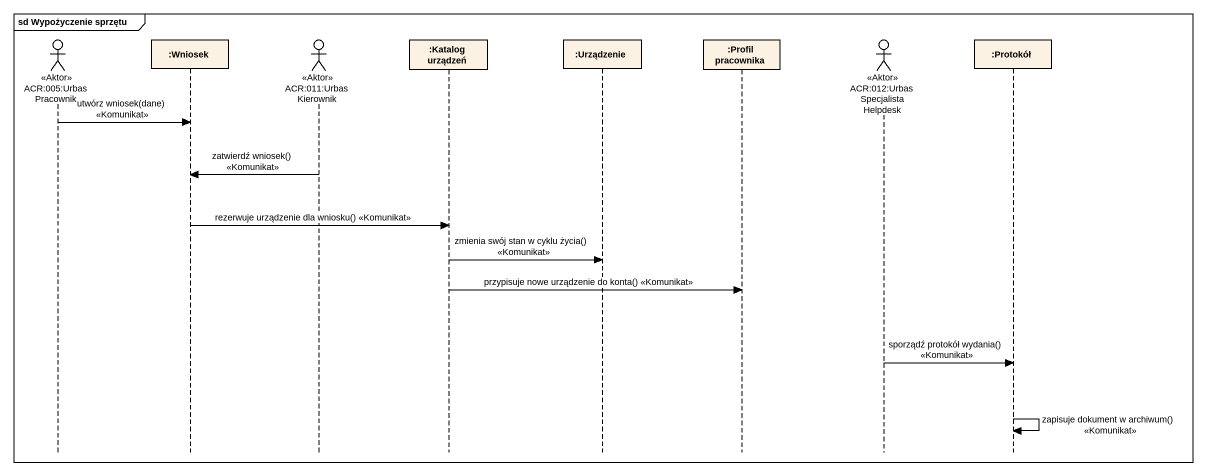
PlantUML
@startuml
mainframe sd Wypożyczenie sprzętu
hide footbox
actor "ACR:005:Urbas Pracownik" as ACR_005_Urbas_Pracownik <<Aktor>>
participant ":Wniosek" as Wniosek
actor "ACR:011:Urbas Kierownik" as ACR_011_Urbas_Kierownik <<Aktor>>
participant ":Katalog urządzeń" as Katalog_urządzeń
participant ":Urządzenie" as Urządzenie
participant ":Profil pracownika" as Profil_pracownika
actor "ACR:012:Urbas Specjalista Helpdesk" as ACR_012_Urbas_Specjalista <<Aktor>>
participant ":Protokół" as Protokół

ACR_005_Urbas_Pracownik -> Wniosek : utwórz wniosek(dane) <<Komunikat>>
ACR_011_Urbas_Kierownik -> Wniosek : zatwierdź wniosek() <<Komunikat>>
Wniosek -> Katalog_urządzeń : rezerwuje urządzenie dla wniosku() <<Komunikat>>
Katalog_urządzeń -> Urządzenie : zmienia swój stan w cyklu życia() <<Komunikat>>
Katalog_urządzeń -> Profil_pracownika : przypisuje nowe urządzenie do konta() <<Komunikat>>
ACR_012_Urbas_Specjalista -> Protokół : sporządź protokół wydania() <<Komunikat>>
Protokół -> Protokół : zapisuje dokument w archiwum() <<Komunikat>>
@enduml
